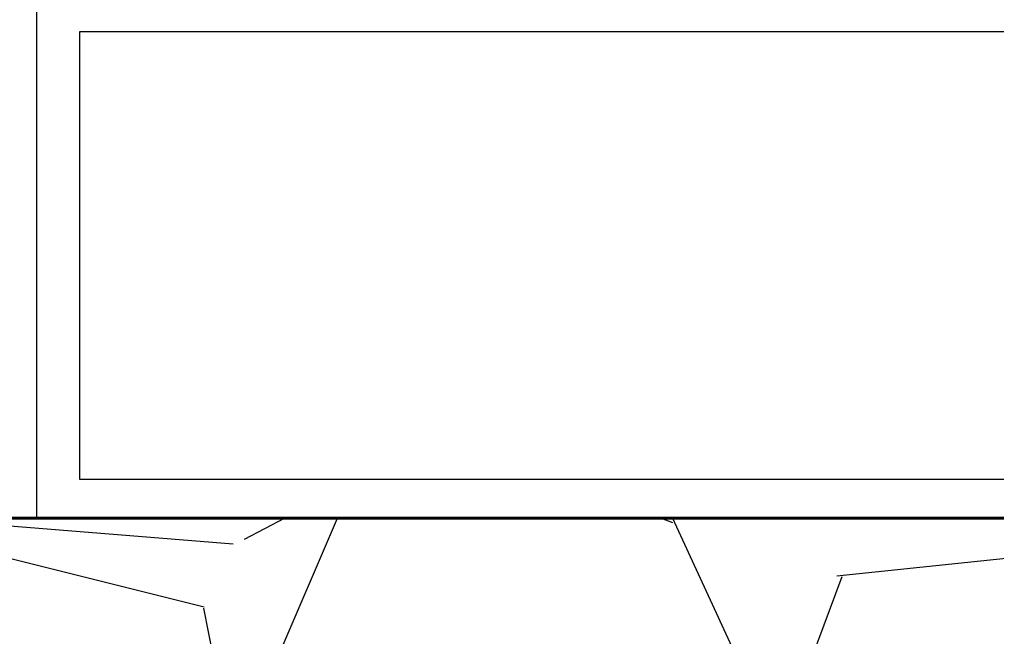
# Model space of a CAD drawing. Header units: inches. Extents: x 60.8 to 83.7, y 23.1 to 43.8.
# Drawn here: x 66.76 to 67.553, y 24.674 to 25.175 of the extents above; entities that cross this region are included whole.
import ezdxf

# ---------------------------------------------------------------- set-up
doc = ezdxf.new("R2010")
doc.units = ezdxf.units.IN
doc.header["$LTSCALE"] = 0.9
doc.header["$MEASUREMENT"] = 0
doc.styles.get("Standard").update_dxf_attribs({"font": 'arial.ttf'})
doc.dimstyles.get("Standard").update_dxf_attribs({"dimtxt": 0.18, "dimasz": 0.18, "dimexe": 0.18, "dimexo": 0.0625, "dimgap": 0.09, "dimtad": 0, "dimtoh": 1, "dimdec": 4, "dimzin": 0, "dimdsep": 46, "dimtxsty": 'Standard', "dimblk": 'OBLIQUE', "dimcen": 0.09, "dimadec": 0, "dimazin": 0, "dimtfac": 1, "dimtdec": 4, "dimtofl": 0, "dimtmove": 0, "dimatfit": 3, "dimldrblk": 'OBLIQUE', "dimfxl": 1, "dimtolj": 1, "dimtzin": 0, "dimarcsym": 0})

# ---------------------------------------------------------------- blocks, each defined once
blk = doc.blocks.new('_Oblique')
at = {"color": 0, "linetype": 'ByBlock', "lineweight": -2}
blk.add_line((-0.5, -0.5), (0.5, 0.5), dxfattribs=at)
blk = doc.blocks.new('*D23')
at = {"color": 0, "lineweight": -2, "transparency": 16777216}
for p, q in [((68.27375768759595, 26.77410220409914), (68.77470901001138, 26.77410220409914)), ((68.59470901001137, 26.77410220409914), (68.59470901001137, 26.23748914251646)), ((68.59470901001137, 24.77018031012887), (68.59470901001137, 25.30679337171155)), ((68.27375767554656, 24.77018031012887), (68.77470901001138, 24.77018031012887))]:
    blk.add_line(p, q, dxfattribs=at)
at = {"layer": 'Defpoints', "color": 0, "lineweight": 9, "transparency": 16777216}
for p in [(66.77375768759595, 26.77410220409914), (66.77375767554656, 24.77018031012887), (68.59470901001137, 24.77018031012887)]:
    blk.add_point(p, dxfattribs=at)
at = {"color": 0, "lineweight": -2, "transparency": 16777216, "xscale": 0.18, "yscale": 0.18, "zscale": 0.18}
for p, rotation in [((68.59470901001137, 26.77410220409914), 90), ((68.59470901001137, 24.77018031012887), 270)]:
    blk.add_blockref('_Oblique', p, dxfattribs=dict(at, rotation=rotation))
at = {"color": 0, "lineweight": 9, "transparency": 16777216, "insert": (68.59470901001136, 25.77214125711398), "char_height": 0.18, "attachment_point": 5, "rotation": 90}
blk.add_mtext('\\A1;2.0039', dxfattribs=at)

msp = doc.modelspace()

# ---------------------------------------------------------------- hatches: boundary and pattern name
at = {"lineweight": 9}
h = msp.add_hatch(dxfattribs=at)
h.set_pattern_fill('GRAVEL', color=15, scale=0.85)
h.set_pattern_definition([(228.012787504, (0.612, 0.85), (-6.800000000000052, -7.650000000000003), [0.1143556, -11.32122484001264]), (184.969740728, (0.5355, 0.765), (10.19999999999998, 0.8500000000000298), [0.1962378, -19.4275360470455]), (132.510447078, (0.34, 0.748), (8.5000000000001, -9.349999999999884), [0.1383698, -13.69862770668474]), (267.273689006, (0.0085, 0.5355), (0.8500000000000205, 17.00000000000001), [0.1787023, -17.69152433538465]), (292.833654178, (0, 0.357), (-4.24999999999999, 10.20000000000002), [0.17523175, -17.34796715887505]), (357.273689006, (0.068, 0.1955), (-17.00000000000001, 0.8500000000000216), [0.1787023, -17.69152433538465]), (37.6942404667, (0.2465, 0.187), (-11.05, -8.499999999999977), [0.23632465, -23.3961212665786]), (72.2553283749, (0.4335, 0.3315), (5.950000000000023, 18.7), [0.2231148, -22.08837327229138]), (121.429565615, (0.5015, 0.544), (-6.800000000000017, 11.04999999999999), [0.1793075, -17.75146214326965]), (175.236358309, (0.408, 0.697), (9.349999999999985, -0.8500000000000323), [0.2047072, -10.03064819197346]), (222.397437798, (0.204, 0.714), (-10.19999999999997, -9.349999999999975), [0.2647308, -26.20836875407566]), (138.814074834, (0.85, 0.527), (-5.950000000000028, 5.1), [0.09035584999999997, -8.945268090824493]), (171.46923439, (0.782, 0.5864999999999999), (11.05, -1.699999999999996), [0.17190145, -17.01828470373345]), (225, (0.612, 0.612), (-9.43689570931383e-17, -0.849999999999943), [0.12020785, -1.081873678017135]), (203.198590514, (0.5525, 0.714), (4.249999999999991, 1.699999999999979), [0.0647343, -6.408672839984315]), (291.801409486, (0.4929999999999999, 0.6885), (-0.8499999999997313, 2.550000000000087), [0.09154754999999999, -4.485842536064325]), (30.96375653209999, (0.527, 0.6034999999999999), (2.550000000000045, 1.699999999999983), [0.14868965, -4.807619460618504]), (161.565051177, (0.6545, 0.68), (1.70000000000001, -0.8499999999999802), [0.10751735, -2.580418661143139]), (16.389540334, (0, 0.6885), (8.499999999999972, 2.550000000000037), [0.15062, -14.91141837466899]), (70.3461759419, (0.1445, 0.731), (-3.400000000001037, -9.350000000002886), [0.12636185, -12.50979658522115]), (293.198590514, (0.6545, 0.85), (-1.699999999999975, 4.249999999999992), [0.12946775, -6.343939389984315]), (343.610459666, (0.7054999999999999, 0.731), (-8.499999999999972, 2.550000000000037), [0.15062, -14.91141837466865]), (339.44395478, (0, 0.1615), (-4.250000000000031, 1.700000000000021), [0.145248, -7.117155183519873]), (294.775140569, (0.136, 0.1105), (-4.250000000000004, 9.350000000000001), [0.1217013, -12.0484466037846]), (66.8014094864, (0.663, 0), (1.699999999999984, 4.249999999999974), [0.12946775, -6.343939389984315]), (17.3540246363, (0.714, 0.119), (-11.04999999999998, -3.399999999999968), [0.14248635, -14.106110072104]), (69.44395478040002, (0.2465, 0), (-1.700000000000006, -4.249999999999962), [0.07262399999999998, -7.189779183519874]), (101.309932474, (0.612, 0), (-0.8499999999999692, 3.400000000000011), [0.0433415, -4.29082508655388]), (165.963756532, (0.6034999999999999, 0.0425), (2.549999999999965, -0.8500000000000011), [0.17523175, -3.329408031775045]), (186.009005957, (0.4335, 0.085), (8.500000000000039, 0.8499999999999857), [0.1623925, -16.07683469836138]), (303.690067526, (0.527, 0.527), (-0.8499999999999891, 1.699999999999988), [0.1225887, -2.942129884144399]), (353.157226587, (0.595, 0.425), (14.45000000000001, -1.700000000000045), [0.2140249, -21.18842823042405]), (60.9453959009, (0.8075, 0.3995), (-3.399999999999979, -5.949999999999981), [0.0875126, -8.663773019838949]), (90, (0.85, 0.476), (-0.8499999999999999, 0.85), [0.051, -0.7989999999999999]), (120.256437164, (0.4165, 0.1105), (3.400000000000007, -5.950000000000006), [0.1180854, -11.69049199103233]), (48.01278750420001, (0.357, 0.2125), (6.8, 7.649999999999979), [0.2287112, -11.20686924001264]), (0, (0.51, 0.3825), (0.85, 0.85), [0.221, -0.629]), (325.3048464690001, (0.731, 0.3825), (8.500000000000117, -5.949999999999851), [0.1343969, -13.3052831557157]), (254.054604099, (0.8415, 0.306), (-0.8500000000000321, -3.400000000000003), [0.1237617, -6.064331705888425]), (207.645975364, (0.8075, 0.187), (-16.14999999999996, -8.50000000000004), [0.20150525, -19.94905305492049]), (175.42607874, (0.629, 0.0935), (-11.04999999999996, 0.8500000000000011), [0.21317915, -21.10471239677356])])
h.paths.add_polyline_path([(68.73858975101759, 24.77018031012886), (64.13858975101759, 24.77018031012886), (64.13858975101759, 24.07018031012886), (64.93858975101759, 24.07018031012886), (64.93858975101759, 23.77018031012886), (67.93858975101759, 23.77018031012886), (67.93858975101759, 24.07018031012886), (68.73858975101759, 24.07018031012886)])
h.paths.add_polyline_path([(73.5385897510176, 24.77018031012886), (69.13858975101759, 24.77018031012886), (69.13858975101759, 24.07018031012886), (69.93858975101759, 24.07018031012886), (69.93858975101759, 23.77018031012886), (72.73858975101759, 23.77018031012886), (72.73858975101759, 24.07018031012886), (73.5385897510176, 24.07018031012886)])

# ---------------------------------------------------------------- linework, layer by layer
for p, q in [((66.77375767554653, 24.77018031012886), (66.77375767554653, 26.77410220409732)), ((66.77375768759592, 24.77018031012886), (66.77375768759592, 26.77410220409732)), ((66.8082954961587, 25.16494550912067), (66.8082954961587, 24.80186887690192)), ((68.22374695939705, 25.16494550912067), (66.8082954961587, 25.16494550912067)), ((68.22374695939705, 25.16494550912067), (66.8082954961587, 25.16494550912067)), ((66.8082954961587, 25.16494550912067), (66.8082954961587, 24.80186887690192)), ((66.8082954961587, 24.80186887690192), (68.22374695939703, 24.80186887690192))]:
    msp.add_line(p, q, dxfattribs=at)
at = {"lineweight": 40}
msp.add_line((63.83858975101759, 24.77018031012886), (73.8385897510176, 24.77018031012886), dxfattribs=at)

# ---------------------------------------------------------------- dimensions: what is measured, and where the dimension line sits
at = {"lineweight": 9}
dim = msp.add_linear_dim(base=(68.59470901001137, 24.77018031012887), p1=(66.77375768759592, 26.77410220409912), p2=(66.77375767554653, 24.77018031012886), angle=90, dimstyle='Standard', override={"dimexo": 1.5}, dxfattribs=at)
dim.commit()
dim.dimension.update_dxf_attribs({"geometry": '*D23', "text_midpoint": (68.59470901001136, 25.77214125711398)})

doc.saveas('drawing.dxf')
